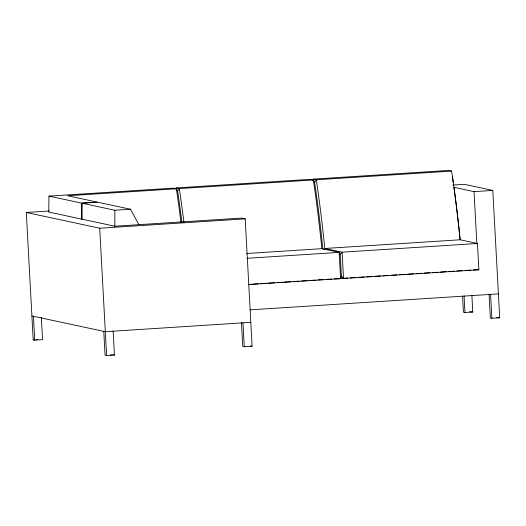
<?xml version="1.0" encoding="UTF-8"?>
<svg xmlns="http://www.w3.org/2000/svg" width="526" height="526" viewBox="0 0 526 526"><rect width="100%" height="100%" fill="white"/><g stroke="black" fill="none" stroke-linecap="round" stroke-linejoin="round"><path stroke-width="0.79" d="M81.504 219.079L81.55 203.102L48.964 196.113L48.747 212.05L114.813 226.219L241.539 218.08L245.208 218.862L252.105 346.22L244.281 346.719L242.756 346.391L241.46 322.517M82.082 219.204L82.128 203.227L97.77 202.221L130.501 209.243L138.851 224.674M114.813 226.219L114.852 210.242L82.128 203.227M246.661 253.499L321.84 248.666L339.158 252.381L340.237 254.459L341.413 276.203L340.578 278.649L248.246 284.586M175.743 189.156L176.263 187.933L310.281 179.32L313.338 179.977L314.587 182.088L315.205 186.296A309.59 58.465 86.3 0 1 322.241 243.163L322.865 249.245M312.72 180.352L313.24 179.129L448.566 170.431L451.624 171.088L454.01 187.729A303.246 57.262 86.3 0 1 460.125 239.777L477.444 243.492L478.864 269.759L343.537 278.458L342.926 278.326L341.236 276.17M181.878 222.274A309.59 58.465 86.3 0 0 178.229 195.1L177.61 190.892L179.32 188.591L313.338 179.977A311.859 58.892 86.3 0 1 321.84 248.666M314.587 182.088L316.297 179.787L451.624 171.088M323.911 249.62L324.798 248.476A311.859 58.892 86.3 0 0 316.297 179.787L313.24 179.129M340.237 254.459L342.117 252.191L477.444 243.492M48.964 196.113L173.304 188.124L176.361 188.781L177.61 190.892M41.344 317.362L42.547 339.651L34.729 340.151L33.197 339.829L26.3 212.471L49.227 210.998M452.893 185.053L464.359 184.317L492.803 190.419L499.7 317.77L491.876 318.276L490.35 317.947L489.055 294.067M114.852 210.242L130.501 209.243M453.951 187.322L474.031 191.628L492.803 190.419M26.3 212.471L99.71 228.218L245.208 218.862M246.95 258.305L339.158 252.381L340.578 278.649L334.253 278.885M248.548 284.395L250.179 284.29M251.809 284.185L258.338 283.764M260.791 283.606L266.504 283.238M268.135 283.133L274.664 282.712M277.117 282.554L282.83 282.192M284.461 282.087L290.99 281.666M293.442 281.509L299.156 281.14M301.602 280.983L307.315 280.614M309.768 280.457L315.482 280.088M317.928 279.931L323.641 279.569M326.094 279.411L331.807 279.043M340.71 278.471L347.844 278.011M350.309 277.853L356.049 277.485M358.508 277.327L364.248 276.959M366.707 276.801L372.454 276.426M374.913 276.268L380.653 275.9M383.112 275.742L388.852 275.374M391.318 275.216L397.058 274.848M399.517 274.69L405.257 274.322M407.716 274.164L413.462 273.796M415.921 273.638L421.661 273.264M424.12 273.106L429.86 272.738M432.326 272.58L438.066 272.212M440.525 272.054L446.265 271.686M448.731 271.528L454.471 271.16M456.93 271.002L462.67 270.634M465.129 270.476L470.875 270.101M473.334 269.943L478.864 269.759M250.034 309.853L498.405 293.896M250.81 322.339L105.312 331.689L31.902 315.948M33.197 339.829L34.762 339.724M36.327 339.625L37.892 339.526M469.692 311.773L472.782 311.997L471.875 295.283M462.571 296.256L463.432 312.174L464.958 312.503L472.782 311.997M496.603 317.546L499.7 317.77M110.552 354.892L112.117 354.787M103.786 331.36L105.075 355.241L106.607 355.569L114.431 355.07L113.136 331.189M176.263 187.933L179.32 188.591A311.859 58.892 86.3 0 1 183.909 222.281M250.573 345.891L252.105 346.22M112.899 354.741L114.431 355.07M82.543 203.976L81.55 203.102L97.192 202.096L67.663 195.764L176.361 188.781A311.859 58.892 86.3 0 1 180.951 222.472M341.413 276.203L343.537 278.458L342.117 252.191L324.798 248.476L460.125 239.777A311.859 58.892 86.3 0 0 454.004 187.743M452.439 176.591L453.228 182.147M490.587 294.396L491.876 318.276M474.031 191.628L476.832 243.36M464.057 295.79L464.958 312.503M242.986 322.839L244.281 346.719M99.71 228.218L106.607 355.569M33.434 316.277L34.729 340.151"/></g></svg>
